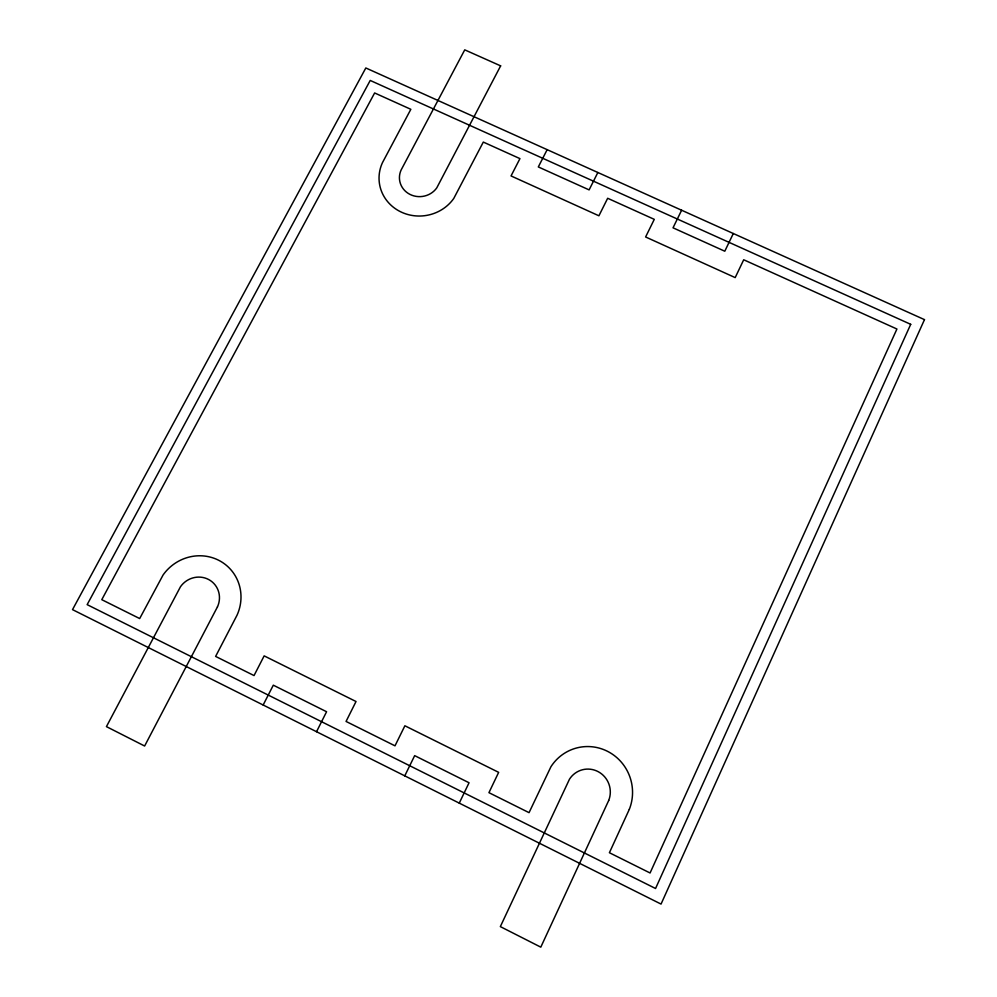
<?xml version="1.0" encoding="UTF-8"?>
<svg xmlns="http://www.w3.org/2000/svg" width="997" height="997" viewBox="0 0 997 997"><rect width="100%" height="100%" fill="white"/><g stroke="black" fill="none" stroke-linecap="round" stroke-linejoin="round"><path stroke-width="1.5" d="M459.256 803.121L469.051 782.757L414.665 755.639L404.77 775.853M733.306 233.522L724.794 251.219L673.025 227.815L681.624 210.242M316.535 731.711L326.58 711.733L273.303 685.176L263.158 705.004M597.851 172.506L589.115 189.891L538.318 166.935L547.154 149.662M629.331 809.315L609.404 852.722L650.069 872.986L896.926 329.022L743.712 259.768L735.188 277.602L645.607 236.974L654.281 219.352L607.672 198.278L598.91 215.788L511.037 175.933L519.948 158.623L483.308 142.073L453.772 198.44A40.852 38.447 -7.5 0 1 400.208 211.576A40.852 38.447 -7.5 0 1 382.487 162.611L410.839 109.309L374.635 92.958L101.781 599.671L139.68 618.564L163.084 574.982A43.893 42.136 -44.1 0 1 219.739 560.825A43.893 42.136 -44.1 0 1 237.012 615.236L215.614 656.412L254.036 675.567L264.155 655.876L356.029 701.514L346.059 721.442L394.999 745.831L404.882 725.779L498.65 772.351L488.941 792.665L529.046 812.655L550.93 766.743A45.401 44.329 75.6 0 1 608.644 751.912A45.401 44.329 75.6 0 1 629.331 809.315M924.481 319.638L661.048 904.08L72.519 609.628L365.824 67.97L924.481 319.638M910.71 324.324L655.552 888.501L87.15 604.643L370.223 80.445L910.71 324.324M608.706 800.466L540.798 947.15L500.344 926.612L569.499 779.168A22.707 22.171 75.6 0 1 608.706 800.466M217.458 606.874L144.627 746.018L106.43 726.626L180.482 586.735A21.946 21.074 -44.1 0 1 208.834 579.618A21.946 21.074 -44.1 0 1 217.458 606.874M500.644 65.864L436.773 187.872A20.426 19.217 -7.5 0 1 410.016 194.415A20.426 19.217 -7.5 0 1 401.143 169.964L464.739 49.85L500.644 65.864"/></g></svg>
